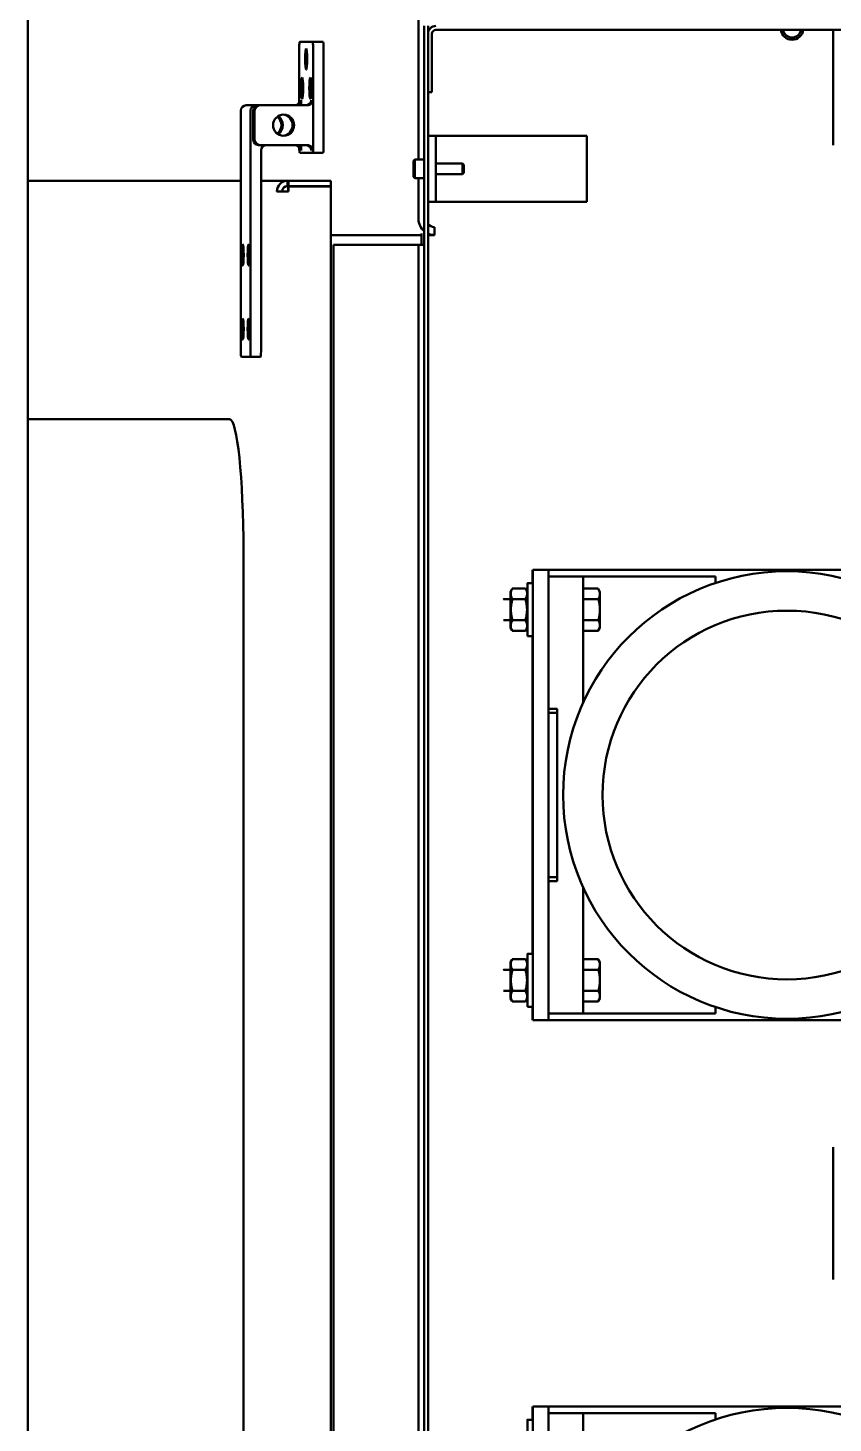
# Model space of a CAD drawing. Header units: millimetres. Extents: x 4915 to 15267, y 4787 to 10268.
# Drawn here: x 5757 to 6061, y 9028 to 9555 of the extents above; entities that cross this region are included whole.
import ezdxf

# ---------------------------------------------------------------- set-up
doc = ezdxf.new("R2010")
doc.units = ezdxf.units.MM
doc.layers.add('外形線', color=7, linetype='Continuous', lineweight=50)

msp = doc.modelspace()

# ---------------------------------------------------------------- linework, layer by layer
at = {"layer": '外形線'}
for p, q in [((5756.6, 9497.28), (5756.6, 9570.78)), ((5904.16, 9570.78), (5904.16, 9505.28)), ((5906.23, 9555.78), (5906.23, 8635.78)), ((5907.73, 8635.78), (5907.73, 9555.78)), ((5859.31, 9549.78), (5864.13, 9549.78)), ((5868.1, 9549.78), (5864.13, 9549.78)), ((5907.73, 9552.78), (5907.73, 9530.78)), ((5909.23, 9530.78), (5909.23, 9552.78)), ((5910.73, 9554.28), (6663.73, 9554.28)), ((6060.74, 9554.28), (6060.74, 9510.78)), ((5859.1, 9527.78), (5859.1, 9547.78)), ((5864.33, 9547.78), (5864.33, 9527.78)), ((5868.31, 9509.78), (5868.31, 9547.78)), ((5907.73, 9530.78), (5909.23, 9530.78)), ((5837.01, 9523.78), (5837.01, 9432.78)), ((5842.67, 9525.78), (5839, 9525.78)), ((5840.68, 9432.78), (5840.68, 9523.78)), ((5841.72, 9523.78), (5841.72, 9512.78)), ((5842.25, 9512.78), (5842.25, 9523.78)), ((5842.67, 9525.78), (5843.71, 9525.78)), ((5844.24, 9525.78), (5843.71, 9525.78)), ((5844.24, 9525.78), (5862.14, 9525.78)), ((5859.1, 9527.36), (5859.1, 9527.78)), ((5859.83, 9527.78), (5859.83, 9525.78)), ((5864.33, 9527.78), (5864.33, 9509.78)), ((5910.73, 9514.28), (5907.73, 9514.28)), ((5910.73, 9489.28), (5910.73, 9514.28)), ((5910.73, 9514.28), (5913.73, 9514.28)), ((5967.73, 9514.28), (5913.73, 9514.28)), ((5967.73, 9489.28), (5967.73, 9514.28)), ((5843.71, 9510.78), (5844.24, 9510.78)), ((5862.14, 9510.78), (5844.24, 9510.78)), ((5844.65, 9508.78), (5844.65, 9432.78)), ((5864.13, 9507.78), (5859.31, 9507.78)), ((5859.83, 9510.78), (5859.83, 9508.78)), ((5864.13, 9507.78), (5868.1, 9507.78)), ((5902.23, 9504.78), (5902.73, 9505.28)), ((5902.23, 9498.78), (5902.23, 9504.78)), ((5902.73, 9505.28), (5902.73, 9498.28)), ((5906.23, 9505.28), (5902.73, 9505.28)), ((5910.73, 9503.78), (5920.73, 9503.78)), ((5920.73, 9499.78), (5920.73, 9503.78)), ((5921.23, 9503.28), (5920.73, 9503.78)), ((5921.23, 9503.28), (5921.23, 9500.28)), ((5756.6, 9497.28), (5837.01, 9497.28)), ((5756.6, 9497.28), (5756.6, 9493.28)), ((5844.65, 9497.28), (5854.65, 9497.28)), ((5854.65, 9497.28), (5855.07, 9497.28)), ((5854.65, 9497.28), (5854.65, 9495.28)), ((5855.07, 9497.28), (5870.98, 9497.28)), ((5855.07, 9497.28), (5855.07, 9495.28)), ((5870.98, 9497.28), (5870.98, 9495.28)), ((5902.23, 9498.78), (5902.73, 9498.28)), ((5906.23, 9498.28), (5902.73, 9498.28)), ((5904.16, 9498.28), (5904.16, 9482.78)), ((5910.73, 9499.78), (5920.73, 9499.78)), ((5921.23, 9500.28), (5920.73, 9499.78)), ((5756.6, 9407.28), (5756.6, 9493.28)), ((5855.07, 9493.28), (5850.67, 9493.28)), ((5854.65, 9495.28), (5855.07, 9495.28)), ((5854.86, 9493.28), (5854.86, 9495.08)), ((5854.86, 9495.08), (5855.07, 9495.08)), ((5870.98, 9495.28), (5855.07, 9495.28)), ((5855.07, 9495.08), (5855.07, 9493.28)), ((5870.98, 9495.08), (5855.07, 9495.08)), ((5870.98, 8717.48), (5870.98, 9495.08)), ((5907.73, 9489.28), (5910.73, 9489.28)), ((5910.73, 9489.28), (5913.73, 9489.28)), ((5913.73, 9489.28), (5967.73, 9489.28)), ((5870.98, 9476.78), (5905.24, 9476.78)), ((5905.24, 9473.1), (5905.24, 9477.38)), ((5905.24, 9477.05), (5905.24, 9473.1)), ((5907.87, 9476.78), (5910.13, 9476.78)), ((5910.13, 9479.78), (5910.13, 9476.78)), ((5872.01, 9473.1), (5872.01, 8732.1)), ((5904.16, 9473.1), (5872.03, 9473.1)), ((5904.16, 9473.1), (5904.16, 8732.1)), ((5906.23, 9473.1), (5904.16, 9473.1)), ((5837.22, 9430.78), (5840.47, 9430.78)), ((5840.47, 9430.78), (5844.44, 9430.78)), ((5756.6, 9407.28), (5832.77, 9407.28)), ((5756.6, 8805.28), (5756.6, 9407.28)), ((5838.01, 9357.28), (5838.01, 8855.28)), ((5947.24, 9350.28), (5947.24, 9345.27)), ((5947.28, 9180.28), (5947.28, 9350.28)), ((5947.28, 9350.28), (5953.28, 9350.28)), ((5953.28, 9180.28), (5953.28, 9350.28)), ((5959.24, 9350.28), (5953.28, 9350.28)), ((5959.24, 9350.28), (6097.24, 9350.28)), ((5947.27, 9345.27), (5945.27, 9345.27)), ((5966.28, 9347.77), (5953.28, 9347.77)), ((5966.28, 9300.07), (5966.28, 9347.77)), ((6016.27, 9347.77), (5966.28, 9347.77)), ((6016.27, 9347.77), (6016.27, 9345.34)), ((5938.87, 9339.27), (5936.27, 9339.27)), ((5938.87, 9342.07), (5939.52, 9343.2)), ((5939.57, 9343.27), (5944.58, 9343.27)), ((5939.63, 9339.27), (5944.52, 9339.27)), ((5945.27, 9342.07), (5944.62, 9343.2)), ((5966.28, 9343.27), (5971.98, 9343.27)), ((5966.28, 9339.27), (5972.05, 9339.27)), ((5972.67, 9342.07), (5972.02, 9343.2)), ((5938.87, 9331.27), (5936.27, 9331.27)), ((5938.87, 9328.47), (5939.52, 9327.35)), ((5939.63, 9331.27), (5944.52, 9331.27)), ((5945.27, 9328.47), (5944.62, 9327.35)), ((5966.28, 9331.27), (5972.05, 9331.27)), ((5972.67, 9328.47), (5972.02, 9327.35)), ((5939.57, 9327.27), (5944.58, 9327.27)), ((5947.27, 9325.27), (5945.27, 9325.27)), ((5947.24, 9325.27), (5947.24, 9205.27)), ((5966.28, 9327.27), (5971.98, 9327.27)), ((5953.28, 9297.77), (5956.53, 9297.77)), ((5953.28, 9296.28), (5956.51, 9296.28)), ((5956.51, 9232.77), (5956.51, 9297.77)), ((5956.53, 9297.77), (5956.53, 9232.77)), ((5956.51, 9234.28), (5953.28, 9234.28)), ((5956.53, 9232.77), (5953.28, 9232.77)), ((5966.28, 9182.77), (5966.28, 9230.48)), ((5938.87, 9202.07), (5939.52, 9203.2)), ((5939.57, 9203.27), (5944.58, 9203.27)), ((5945.27, 9202.07), (5944.62, 9203.2)), ((5945.27, 9205.27), (5947.27, 9205.27)), ((5966.28, 9203.27), (5971.98, 9203.27)), ((5972.67, 9202.07), (5972.02, 9203.2)), ((5938.87, 9199.27), (5936.27, 9199.27)), ((5939.63, 9199.27), (5944.52, 9199.27)), ((5966.28, 9199.27), (5972.05, 9199.27)), ((5938.87, 9191.27), (5936.27, 9191.27)), ((5939.63, 9191.27), (5944.52, 9191.27)), ((5966.28, 9191.27), (5972.05, 9191.27)), ((5938.87, 9188.47), (5939.52, 9187.35)), ((5939.57, 9187.27), (5944.58, 9187.27)), ((5945.27, 9188.47), (5944.62, 9187.35)), ((5966.28, 9187.27), (5971.98, 9187.27)), ((5972.67, 9188.47), (5972.02, 9187.35)), ((5945.27, 9185.27), (5947.27, 9185.27)), ((5947.24, 9185.27), (5947.24, 9180.28)), ((5953.28, 9182.77), (5966.28, 9182.77)), ((5966.28, 9182.77), (6016.27, 9182.77)), ((6016.27, 9185.21), (6016.27, 9182.77)), ((5947.28, 9180.28), (5953.28, 9180.28)), ((5959.24, 9180.28), (5953.28, 9180.28)), ((6097.24, 9180.28), (5959.24, 9180.28)), ((6060.74, 9132.28), (6060.74, 9082.28)), ((5947.24, 9034.28), (5947.24, 9029.27)), ((5947.28, 8864.28), (5947.28, 9034.28)), ((5947.28, 9034.28), (5953.28, 9034.28)), ((5953.28, 8864.28), (5953.28, 9034.28)), ((5959.24, 9034.28), (5953.28, 9034.28)), ((5959.24, 9034.28), (6097.24, 9034.28)), ((5947.27, 9029.27), (5945.27, 9029.27)), ((5966.28, 9031.77), (5953.28, 9031.77)), ((5966.28, 8984.07), (5966.28, 9031.77)), ((6016.27, 9031.77), (5966.28, 9031.77)), ((6016.27, 9031.77), (6016.27, 9029.34))]:
    msp.add_line(p, q, dxfattribs=at).dxf.unprotected_set("ltscale", 0)
for points in [[(5859.1, 9527.78), (5859.11, 9527.66), (5859.11, 9527.55), (5859.11, 9527.44), (5859.1, 9527.32), (5859.08, 9527.21), (5859.06, 9527.1), (5859.03, 9526.99), (5858.99, 9526.89), (5858.94, 9526.78), (5858.89, 9526.68), (5858.83, 9526.58), (5858.76, 9526.48), (5858.69, 9526.38), (5858.6, 9526.29), (5858.51, 9526.21), (5858.41, 9526.12), (5858.3, 9526.05), (5858.18, 9525.98), (5858.05, 9525.92), (5857.92, 9525.87), (5857.78, 9525.83), (5857.63, 9525.8), (5857.48, 9525.78), (5857.32, 9525.78)], [(5864.33, 9527.78), (5864.32, 9527.66), (5864.3, 9527.55), (5864.27, 9527.44), (5864.24, 9527.32), (5864.2, 9527.21), (5864.15, 9527.1), (5864.09, 9526.99), (5864.03, 9526.89), (5863.97, 9526.78), (5863.89, 9526.68), (5863.81, 9526.58), (5863.72, 9526.48), (5863.63, 9526.38), (5863.52, 9526.29), (5863.41, 9526.21), (5863.3, 9526.12), (5863.17, 9526.05), (5863.04, 9525.98), (5862.9, 9525.92), (5862.75, 9525.87), (5862.6, 9525.83), (5862.45, 9525.8), (5862.29, 9525.78), (5862.14, 9525.78)], [(5857.32, 9510.78), (5857.47, 9510.77), (5857.61, 9510.75), (5857.75, 9510.73), (5857.88, 9510.69), (5858.01, 9510.65), (5858.13, 9510.59), (5858.24, 9510.53), (5858.35, 9510.47), (5858.45, 9510.39), (5858.54, 9510.32), (5858.63, 9510.23), (5858.7, 9510.15), (5858.77, 9510.06), (5858.83, 9509.97), (5858.89, 9509.87), (5858.94, 9509.78), (5858.98, 9509.68), (5859.02, 9509.58), (5859.05, 9509.47), (5859.07, 9509.37), (5859.09, 9509.27), (5859.1, 9509.16), (5859.11, 9509.06), (5859.11, 9508.95)], [(5859.11, 9508.95), (5859.11, 9508.96), (5859.11, 9508.96), (5859.11, 9508.97), (5859.11, 9508.97), (5859.11, 9508.98), (5859.11, 9508.98), (5859.11, 9508.98), (5859.11, 9508.99), (5859.11, 9508.99), (5859.11, 9509), (5859.11, 9509), (5859.11, 9509.01), (5859.11, 9509.01), (5859.11, 9509.02), (5859.11, 9509.02), (5859.11, 9509.03), (5859.11, 9509.03), (5859.11, 9509.04), (5859.11, 9509.04), (5859.11, 9509.04), (5859.11, 9509.05), (5859.11, 9509.05), (5859.11, 9509.06), (5859.11, 9509.06)], [(5859.13, 9508.78), (5859.13, 9508.78), (5859.13, 9508.79), (5859.13, 9508.8), (5859.13, 9508.8), (5859.13, 9508.81), (5859.13, 9508.82), (5859.13, 9508.83), (5859.13, 9508.83), (5859.12, 9508.84), (5859.12, 9508.85), (5859.12, 9508.86), (5859.12, 9508.86), (5859.12, 9508.87), (5859.12, 9508.88), (5859.12, 9508.88), (5859.12, 9508.89), (5859.12, 9508.9), (5859.12, 9508.91), (5859.12, 9508.92), (5859.12, 9508.92), (5859.12, 9508.93), (5859.11, 9508.94), (5859.11, 9508.95), (5859.11, 9508.95)], [(5862.14, 9510.78), (5862.28, 9510.77), (5862.43, 9510.75), (5862.57, 9510.73), (5862.71, 9510.69), (5862.85, 9510.65), (5862.98, 9510.59), (5863.11, 9510.53), (5863.23, 9510.47), (5863.34, 9510.39), (5863.45, 9510.32), (5863.55, 9510.23), (5863.65, 9510.15), (5863.74, 9510.06), (5863.82, 9509.97), (5863.89, 9509.87), (5863.96, 9509.78), (5864.03, 9509.68), (5864.08, 9509.58), (5864.14, 9509.47), (5864.18, 9509.37), (5864.22, 9509.27), (5864.26, 9509.16), (5864.29, 9509.06), (5864.31, 9508.95)], [(5864.33, 9509.78), (5864.33, 9509.74), (5864.33, 9509.71), (5864.33, 9509.67), (5864.33, 9509.64), (5864.33, 9509.6), (5864.33, 9509.57), (5864.33, 9509.53), (5864.33, 9509.5), (5864.33, 9509.47), (5864.33, 9509.43), (5864.33, 9509.4), (5864.33, 9509.36), (5864.33, 9509.33), (5864.33, 9509.29), (5864.33, 9509.26), (5864.33, 9509.22), (5864.32, 9509.19), (5864.32, 9509.15), (5864.32, 9509.12), (5864.32, 9509.09), (5864.32, 9509.05), (5864.31, 9509.02), (5864.31, 9508.99), (5864.31, 9508.95)], [(5864.31, 9508.95), (5864.31, 9508.95), (5864.31, 9508.94), (5864.31, 9508.93), (5864.31, 9508.92), (5864.31, 9508.92), (5864.31, 9508.91), (5864.31, 9508.9), (5864.31, 9508.89), (5864.31, 9508.88), (5864.31, 9508.88), (5864.31, 9508.87), (5864.31, 9508.86), (5864.31, 9508.86), (5864.31, 9508.85), (5864.31, 9508.84), (5864.31, 9508.83), (5864.31, 9508.83), (5864.31, 9508.82), (5864.31, 9508.81), (5864.31, 9508.8), (5864.31, 9508.8), (5864.31, 9508.79), (5864.31, 9508.78), (5864.31, 9508.78)], [(5939.57, 9343.27), (5939.47, 9343.09), (5939.38, 9342.91), (5939.3, 9342.73), (5939.23, 9342.56), (5939.17, 9342.39), (5939.12, 9342.23), (5939.07, 9342.07), (5939.04, 9341.91), (5939.01, 9341.75), (5939, 9341.59), (5938.99, 9341.44), (5938.99, 9341.28), (5938.99, 9341.13), (5939.01, 9340.97), (5939.03, 9340.82), (5939.06, 9340.66), (5939.1, 9340.5), (5939.15, 9340.34), (5939.2, 9340.17), (5939.27, 9340), (5939.34, 9339.83), (5939.43, 9339.65), (5939.52, 9339.46), (5939.63, 9339.27)], [(5939.63, 9339.27), (5939.53, 9338.9), (5939.44, 9338.53), (5939.35, 9338.18), (5939.28, 9337.83), (5939.22, 9337.5), (5939.17, 9337.17), (5939.12, 9336.84), (5939.09, 9336.52), (5939.06, 9336.21), (5939.04, 9335.89), (5939.03, 9335.58), (5939.02, 9335.27), (5939.03, 9334.96), (5939.04, 9334.65), (5939.06, 9334.34), (5939.09, 9334.02), (5939.12, 9333.7), (5939.17, 9333.38), (5939.22, 9333.05), (5939.28, 9332.71), (5939.35, 9332.37), (5939.44, 9332.01), (5939.53, 9331.65), (5939.63, 9331.27)], [(5944.52, 9339.27), (5944.63, 9339.46), (5944.72, 9339.65), (5944.81, 9339.83), (5944.88, 9340), (5944.95, 9340.17), (5945, 9340.34), (5945.05, 9340.5), (5945.09, 9340.66), (5945.12, 9340.82), (5945.14, 9340.97), (5945.16, 9341.13), (5945.16, 9341.28), (5945.16, 9341.44), (5945.15, 9341.59), (5945.13, 9341.75), (5945.11, 9341.91), (5945.07, 9342.07), (5945.03, 9342.23), (5944.98, 9342.39), (5944.92, 9342.56), (5944.85, 9342.73), (5944.77, 9342.91), (5944.68, 9343.09), (5944.58, 9343.27)], [(5944.52, 9331.27), (5944.62, 9331.65), (5944.71, 9332.01), (5944.8, 9332.37), (5944.87, 9332.71), (5944.93, 9333.05), (5944.98, 9333.38), (5945.03, 9333.7), (5945.06, 9334.02), (5945.09, 9334.34), (5945.11, 9334.65), (5945.12, 9334.96), (5945.13, 9335.27), (5945.12, 9335.58), (5945.11, 9335.89), (5945.09, 9336.21), (5945.06, 9336.52), (5945.03, 9336.84), (5944.98, 9337.17), (5944.93, 9337.5), (5944.87, 9337.83), (5944.8, 9338.18), (5944.71, 9338.53), (5944.62, 9338.9), (5944.52, 9339.27)], [(5972.05, 9339.27), (5972.15, 9339.46), (5972.24, 9339.64), (5972.32, 9339.82), (5972.39, 9339.99), (5972.45, 9340.16), (5972.5, 9340.32), (5972.55, 9340.48), (5972.58, 9340.64), (5972.61, 9340.8), (5972.63, 9340.95), (5972.64, 9341.11), (5972.64, 9341.26), (5972.63, 9341.42), (5972.62, 9341.57), (5972.59, 9341.73), (5972.56, 9341.89), (5972.52, 9342.05), (5972.48, 9342.21), (5972.42, 9342.37), (5972.35, 9342.54), (5972.28, 9342.72), (5972.19, 9342.9), (5972.09, 9343.08), (5971.98, 9343.27)], [(5972.68, 9335.27), (5972.67, 9335.44), (5972.67, 9335.61), (5972.66, 9335.78), (5972.66, 9335.95), (5972.65, 9336.11), (5972.63, 9336.28), (5972.62, 9336.44), (5972.6, 9336.61), (5972.58, 9336.77), (5972.56, 9336.93), (5972.54, 9337.1), (5972.51, 9337.26), (5972.48, 9337.42), (5972.45, 9337.59), (5972.42, 9337.75), (5972.39, 9337.92), (5972.35, 9338.08), (5972.32, 9338.25), (5972.28, 9338.42), (5972.23, 9338.59), (5972.19, 9338.76), (5972.14, 9338.93), (5972.1, 9339.1), (5972.05, 9339.27)], [(5972.05, 9331.27), (5972.1, 9331.45), (5972.14, 9331.62), (5972.19, 9331.79), (5972.23, 9331.96), (5972.28, 9332.13), (5972.32, 9332.3), (5972.35, 9332.46), (5972.39, 9332.63), (5972.42, 9332.79), (5972.45, 9332.96), (5972.48, 9333.12), (5972.51, 9333.29), (5972.54, 9333.45), (5972.56, 9333.61), (5972.58, 9333.78), (5972.6, 9333.94), (5972.62, 9334.1), (5972.63, 9334.27), (5972.65, 9334.43), (5972.66, 9334.6), (5972.66, 9334.77), (5972.67, 9334.93), (5972.67, 9335.1), (5972.68, 9335.27)], [(5939.63, 9331.27), (5939.52, 9331.08), (5939.43, 9330.9), (5939.34, 9330.72), (5939.27, 9330.55), (5939.2, 9330.38), (5939.15, 9330.21), (5939.1, 9330.05), (5939.06, 9329.89), (5939.03, 9329.73), (5939.01, 9329.57), (5938.99, 9329.42), (5938.99, 9329.26), (5938.99, 9329.11), (5939, 9328.95), (5939.01, 9328.8), (5939.04, 9328.64), (5939.07, 9328.48), (5939.12, 9328.32), (5939.17, 9328.15), (5939.23, 9327.99), (5939.3, 9327.82), (5939.38, 9327.64), (5939.47, 9327.46), (5939.57, 9327.27)], [(5944.58, 9327.27), (5944.68, 9327.46), (5944.77, 9327.64), (5944.85, 9327.82), (5944.92, 9327.99), (5944.98, 9328.15), (5945.03, 9328.32), (5945.07, 9328.48), (5945.11, 9328.64), (5945.13, 9328.8), (5945.15, 9328.95), (5945.16, 9329.11), (5945.16, 9329.26), (5945.16, 9329.42), (5945.14, 9329.57), (5945.12, 9329.73), (5945.09, 9329.89), (5945.05, 9330.05), (5945, 9330.21), (5944.95, 9330.38), (5944.88, 9330.55), (5944.81, 9330.72), (5944.72, 9330.9), (5944.63, 9331.08), (5944.52, 9331.27)], [(5971.98, 9327.27), (5972.09, 9327.46), (5972.19, 9327.65), (5972.28, 9327.83), (5972.35, 9328), (5972.42, 9328.17), (5972.48, 9328.34), (5972.52, 9328.5), (5972.56, 9328.66), (5972.59, 9328.82), (5972.62, 9328.97), (5972.63, 9329.13), (5972.64, 9329.28), (5972.64, 9329.44), (5972.63, 9329.59), (5972.61, 9329.75), (5972.58, 9329.91), (5972.55, 9330.07), (5972.5, 9330.23), (5972.45, 9330.39), (5972.39, 9330.56), (5972.32, 9330.73), (5972.24, 9330.9), (5972.15, 9331.09), (5972.05, 9331.27)], [(5939.57, 9203.27), (5939.47, 9203.09), (5939.38, 9202.91), (5939.3, 9202.73), (5939.23, 9202.56), (5939.17, 9202.39), (5939.12, 9202.23), (5939.07, 9202.07), (5939.04, 9201.91), (5939.01, 9201.75), (5939, 9201.59), (5938.99, 9201.44), (5938.99, 9201.28), (5938.99, 9201.13), (5939.01, 9200.97), (5939.03, 9200.82), (5939.06, 9200.66), (5939.1, 9200.5), (5939.15, 9200.34), (5939.2, 9200.17), (5939.27, 9200), (5939.34, 9199.83), (5939.43, 9199.65), (5939.52, 9199.46), (5939.63, 9199.27)], [(5944.52, 9199.27), (5944.63, 9199.46), (5944.72, 9199.65), (5944.81, 9199.83), (5944.88, 9200), (5944.95, 9200.17), (5945, 9200.34), (5945.05, 9200.5), (5945.09, 9200.66), (5945.12, 9200.82), (5945.14, 9200.97), (5945.16, 9201.13), (5945.16, 9201.28), (5945.16, 9201.44), (5945.15, 9201.59), (5945.13, 9201.75), (5945.11, 9201.91), (5945.07, 9202.07), (5945.03, 9202.23), (5944.98, 9202.39), (5944.92, 9202.56), (5944.85, 9202.73), (5944.77, 9202.91), (5944.68, 9203.09), (5944.58, 9203.27)], [(5972.05, 9199.27), (5972.15, 9199.46), (5972.24, 9199.64), (5972.32, 9199.82), (5972.39, 9199.99), (5972.45, 9200.16), (5972.5, 9200.32), (5972.55, 9200.48), (5972.58, 9200.64), (5972.61, 9200.8), (5972.63, 9200.95), (5972.64, 9201.11), (5972.64, 9201.26), (5972.63, 9201.42), (5972.62, 9201.57), (5972.59, 9201.73), (5972.56, 9201.89), (5972.52, 9202.05), (5972.48, 9202.21), (5972.42, 9202.37), (5972.35, 9202.54), (5972.28, 9202.72), (5972.19, 9202.9), (5972.09, 9203.08), (5971.98, 9203.27)], [(5939.63, 9199.27), (5939.53, 9198.9), (5939.44, 9198.53), (5939.35, 9198.18), (5939.28, 9197.83), (5939.22, 9197.5), (5939.17, 9197.17), (5939.12, 9196.84), (5939.09, 9196.52), (5939.06, 9196.21), (5939.04, 9195.89), (5939.03, 9195.58), (5939.02, 9195.27), (5939.03, 9194.96), (5939.04, 9194.65), (5939.06, 9194.34), (5939.09, 9194.02), (5939.12, 9193.7), (5939.17, 9193.38), (5939.22, 9193.05), (5939.28, 9192.71), (5939.35, 9192.37), (5939.44, 9192.01), (5939.53, 9191.65), (5939.63, 9191.27)], [(5944.52, 9191.27), (5944.62, 9191.65), (5944.71, 9192.01), (5944.8, 9192.37), (5944.87, 9192.71), (5944.93, 9193.05), (5944.98, 9193.38), (5945.03, 9193.7), (5945.06, 9194.02), (5945.09, 9194.34), (5945.11, 9194.65), (5945.12, 9194.96), (5945.13, 9195.27), (5945.12, 9195.58), (5945.11, 9195.89), (5945.09, 9196.21), (5945.06, 9196.52), (5945.03, 9196.84), (5944.98, 9197.17), (5944.93, 9197.5), (5944.87, 9197.83), (5944.8, 9198.18), (5944.71, 9198.53), (5944.62, 9198.9), (5944.52, 9199.27)], [(5972.68, 9195.27), (5972.67, 9195.44), (5972.67, 9195.61), (5972.66, 9195.78), (5972.66, 9195.95), (5972.65, 9196.11), (5972.63, 9196.28), (5972.62, 9196.44), (5972.6, 9196.61), (5972.58, 9196.77), (5972.56, 9196.93), (5972.54, 9197.1), (5972.51, 9197.26), (5972.48, 9197.42), (5972.45, 9197.59), (5972.42, 9197.75), (5972.39, 9197.92), (5972.35, 9198.08), (5972.32, 9198.25), (5972.28, 9198.42), (5972.23, 9198.59), (5972.19, 9198.76), (5972.14, 9198.93), (5972.1, 9199.1), (5972.05, 9199.27)], [(5939.63, 9191.27), (5939.52, 9191.08), (5939.43, 9190.9), (5939.34, 9190.72), (5939.27, 9190.55), (5939.2, 9190.38), (5939.15, 9190.21), (5939.1, 9190.05), (5939.06, 9189.89), (5939.03, 9189.73), (5939.01, 9189.57), (5938.99, 9189.42), (5938.99, 9189.26), (5938.99, 9189.11), (5939, 9188.95), (5939.01, 9188.8), (5939.04, 9188.64), (5939.07, 9188.48), (5939.12, 9188.32), (5939.17, 9188.15), (5939.23, 9187.99), (5939.3, 9187.82), (5939.38, 9187.64), (5939.47, 9187.46), (5939.57, 9187.27)], [(5944.58, 9187.27), (5944.68, 9187.46), (5944.77, 9187.64), (5944.85, 9187.82), (5944.92, 9187.99), (5944.98, 9188.15), (5945.03, 9188.32), (5945.07, 9188.48), (5945.11, 9188.64), (5945.13, 9188.8), (5945.15, 9188.95), (5945.16, 9189.11), (5945.16, 9189.26), (5945.16, 9189.42), (5945.14, 9189.57), (5945.12, 9189.73), (5945.09, 9189.89), (5945.05, 9190.05), (5945, 9190.21), (5944.95, 9190.38), (5944.88, 9190.55), (5944.81, 9190.72), (5944.72, 9190.9), (5944.63, 9191.08), (5944.52, 9191.27)], [(5971.98, 9187.27), (5972.09, 9187.46), (5972.19, 9187.65), (5972.28, 9187.83), (5972.35, 9188), (5972.42, 9188.17), (5972.48, 9188.34), (5972.52, 9188.5), (5972.56, 9188.66), (5972.59, 9188.82), (5972.62, 9188.97), (5972.63, 9189.13), (5972.64, 9189.28), (5972.64, 9189.44), (5972.63, 9189.59), (5972.61, 9189.75), (5972.58, 9189.91), (5972.55, 9190.07), (5972.5, 9190.23), (5972.45, 9190.39), (5972.39, 9190.56), (5972.32, 9190.73), (5972.24, 9190.9), (5972.15, 9191.09), (5972.05, 9191.27)], [(5972.05, 9191.27), (5972.1, 9191.45), (5972.14, 9191.62), (5972.19, 9191.79), (5972.23, 9191.96), (5972.28, 9192.13), (5972.32, 9192.3), (5972.35, 9192.46), (5972.39, 9192.63), (5972.42, 9192.79), (5972.45, 9192.96), (5972.48, 9193.12), (5972.51, 9193.29), (5972.54, 9193.45), (5972.56, 9193.61), (5972.58, 9193.78), (5972.6, 9193.94), (5972.62, 9194.1), (5972.63, 9194.27), (5972.65, 9194.43), (5972.66, 9194.6), (5972.66, 9194.77), (5972.67, 9194.93), (5972.67, 9195.1), (5972.68, 9195.27)]]:
    msp.add_lwpolyline(points, dxfattribs=at).dxf.unprotected_set("ltscale", 0)
for centre, radius in [((6043.28, 9265.27), 84.5), ((6043.29, 9265.27), 69.63), ((6043.28, 8949.27), 84.5)]:
    msp.add_circle(centre, radius, dxfattribs=at).dxf.unprotected_set("ltscale", 0)
for centre, radius, start, end in [((5910.73, 9552.78), 3, 90, 180), ((5910.73, 9552.78), 1.5, 90, 180), ((6045.24, 9554.78), 4.25, 186.7563, 353.2437), ((6045.24, 9554.78), 3.4, 188.4565, 351.5435), ((6045.24, 9554.78), 4.25, 270.0074, 353.2437), ((6045.24, 9554.78), 3.4, 270.0139, 351.5435), ((6043.28, 9265.27), 84.5, 90, 270), ((6043.28, 8949.27), 84.5, 90, 270)]:
    msp.add_arc(centre, radius, start, end, dxfattribs=at).dxf.unprotected_set("ltscale", 0)
for centre, major_axis, ratio, start_param, end_param in [((5859.31, 9547.78), (0, 2), 0.104666, 0, 1.570796), ((5864.13, 9547.78), (0, 2), 0.104666, 4.712389, 6.283185), ((5868.1, 9547.78), (0, 2), 0.104666, 4.712389, 6.283185), ((5839, 9523.78), (0, 2), 0.994507, 0, 1.570796), ((5842.67, 9523.78), (0, 2), 0.994507, 0, 1.570796), ((5843.71, 9523.78), (0, 2), 0.994507, 0, 1.570796), ((5844.24, 9523.78), (0, 2), 0.994507, 0, 1.570796), ((5857.85, 9527.78), (0, -2), 0.994507, 0, 1.570796), ((5861.61, 9527.78), (0, -2), 0.994507, 0, 1.570796), ((5848.37, 9518.28), (2.41, -3.18), 0.998527, 0, 1.841681), ((5848.89, 9518.28), (2.15, -3.37), 0.9977, 0, 2.002206), ((5848.95, 9518.28), (2.12, -3.38), 0.997622, 0, 2.01779), ((5852.61, 9518.28), (0, 4), 0.994507, 3.214011, 6.210767), ((5852.66, 9518.28), (0, 4), 0.994507, 3.207417, 6.21736), ((5843.71, 9512.78), (0, -2), 0.994507, 4.712389, 6.283185), ((5844.24, 9512.78), (0, -2), 0.994507, 4.712389, 6.283185), ((5846.64, 9508.78), (0, 2), 0.994507, 0, 1.570796), ((5857.85, 9508.78), (0, 2), 0.994507, 4.712389, 6.283185), ((5859.31, 9509.78), (0, -2), 0.104666, 5.235988, 6.283185), ((5861.61, 9508.78), (0, 2), 0.994507, 4.712389, 6.283185), ((5864.13, 9509.78), (0, -2), 0.104666, 0, 1.047198), ((5868.1, 9509.78), (0, -2), 0.104666, 0, 1.570796), ((5854.65, 9493.28), (0, 4), 0.994507, 0, 1.570796), ((5854.65, 9493.28), (0, 2), 0.994507, 0, 1.570796), ((5910.13, 9482.78), (0, -6), 0.994507, 4.712389, 5.570582), ((5910.13, 9482.78), (1.78, -2.41), 0.998373, 4.712389, 5.647812), ((5910.13, 9482.78), (0, -6), 0.994507, 5.869021, 6.283185), ((5837.22, 9432.78), (0, -2), 0.104666, 4.712389, 6.283185), ((5840.47, 9432.78), (0, -2), 0.104666, 0, 1.570796), ((5844.44, 9432.78), (0, -2), 0.104666, 0, 1.570796), ((5832.77, 9357.28), (0, 50), 0.104666, 4.712389, 6.283185), ((5945.27, 9335.27), (0, 10), 0.000138, 3.141593, 7.105984), ((5947.27, 9335.27), (0, 10), 0.000138, 3.141586, 6.283179), ((5936.27, 9335.27), (0, 4), 0.000138, 6.283185196478811, 6.283185307177811), ((5938.87, 9335.27), (0, -6.8), 0.000138, 5.341264, 10.366699), ((5938.87, 9335.27), (0, 4), 0.000138, 3.141604, 6.283196), ((5945.27, 9335.27), (0, 6.8), 0.000138, 3.141832, 6.282946), ((5947.28, 9335.28), (0, 5.25), 0.000138, 3.141593, 6.283185), ((5972.67, 9335.27), (0, 6.8), 0.000138, 4.712389, 6.282946), ((5972.67, 9335.27), (0, -6.8), 0.000138, 0.000239, 1.570796), ((5945.27, 9335.27), (0, -10), 0.000138, 5.460386, 6.283185), ((5938.87, 9195.27), (0, -6.8), 0.000138, 5.341264, 10.366699), ((5945.27, 9195.27), (0, -10), 0.000138, 6.283185, 10.247573), ((5945.27, 9195.27), (0, 6.8), 0.000138, 3.141832, 6.282946), ((5947.27, 9195.27), (0, -10), 0.000138, 0.000006, 3.141598), ((5972.67, 9195.27), (0, 6.8), 0.000138, 4.712389, 6.282946), ((5936.27, 9195.27), (0, 4), 0.000138, 6.28318520706536, 6.283185307177811), ((5938.87, 9195.27), (0, 4), 0.000138, 3.125578, 6.283196), ((5938.87, 9195.27), (0, 4), 0.000138, 0, 0.016026), ((5947.28, 9195.28), (0, 5.25), 0.000138, 3.141593, 6.283185), ((5972.67, 9195.27), (0, -6.8), 0.000138, 0.000239, 1.570796), ((5945.27, 9195.27), (0, -10), 0.000138, 5.460391, 6.283185), ((5945.27, 9019.27), (0, 10), 0.000138, 3.141593, 7.105984), ((5947.27, 9019.27), (0, 10), 0.000138, 3.141592, 6.283185)]:
    msp.add_ellipse(centre, major_axis=major_axis, ratio=ratio, start_param=start_param, end_param=end_param, dxfattribs=at).dxf.unprotected_set("ltscale", 0)
for centre, ratio in [((5861.72, 9543.28), 0.104666), ((5860.15, 9532.28), 0.104666), ((5863.29, 9532.28), 0.104666), ((5853.19, 9518.28), 0.994507), ((5837.69, 9469.28), 0.104666), ((5840, 9469.28), 0.104666), ((5837.69, 9441.28), 0.104666), ((5840, 9441.28), 0.104666)]:
    msp.add_ellipse(centre, major_axis=(0, 4), ratio=ratio, dxfattribs=at).dxf.unprotected_set("ltscale", 0)

doc.saveas('drawing.dxf')
